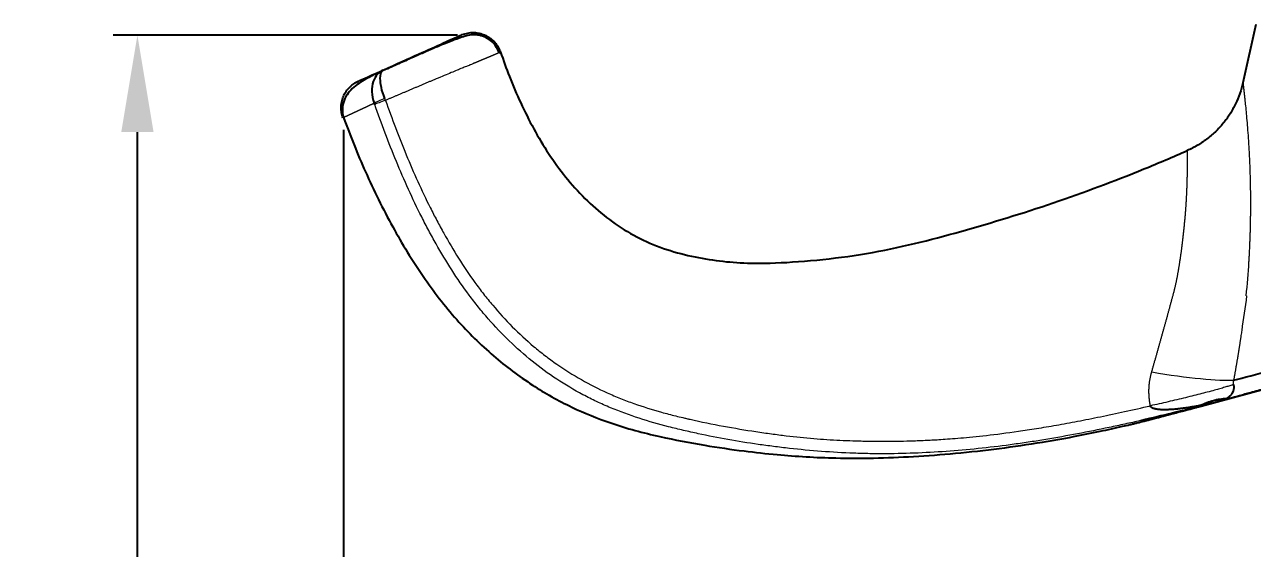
# Model space of a CAD drawing. Header units: millimetres. Extents: x 2151 to 2745, y 1423 to 1843.
# Drawn here: x 2356.3 to 2419.5, y 1584 to 1611 of the extents above; entities that cross this region are included whole.
import ezdxf

# ---------------------------------------------------------------- set-up
doc = ezdxf.new("R2010")
doc.units = ezdxf.units.MM
doc.styles.get("Standard").update_dxf_attribs({"font": 'arial.ttf'})
doc.dimstyles.new('ISO-25', dxfattribs={"dimtxt": 2.5, "dimasz": 2.5, "dimexe": 1.25, "dimexo": 0.625, "dimtad": 1, "dimtxsty": 'Standard', "dimcen": 2.5, "dimadec": 0, "dimazin": 0, "dimtfac": 1, "dimtmove": 0, "dimatfit": 3, "dimfxl": 1, "dimarcsym": 0})

# ---------------------------------------------------------------- blocks, each defined once
blk = doc.blocks.new('*D15')
at = {"color": 3, "lineweight": -2, "transparency": 16777216}
for p, q in [((2372.74, 1605.6), (2372.74, 1477.077)), ((2514.708, 1511.423), (2514.708, 1477.077)), ((2377.74, 1478.327), (2509.708, 1478.327))]:
    blk.add_line(p, q, dxfattribs=at)
at = {"color": 3, "transparency": 16777216}
for points in [[(2377.74, 1479.16), (2377.74, 1477.493), (2372.74, 1478.327)], [(2509.708, 1479.16), (2509.708, 1477.493), (2514.708, 1478.327)]]:
    blk.add_solid(points, dxfattribs=at)
at = {"layer": 'Defpoints', "color": 0, "transparency": 16777216}
for p in [(2372.74, 1606.225), (2514.708, 1512.048), (2514.708, 1478.327)]:
    blk.add_point(p, dxfattribs=at)
at = {"color": 3, "transparency": 16777216, "insert": (2433.581, 1484.058), "char_height": 5, "attachment_point": 1}
blk.add_mtext('141.97', dxfattribs=at)
blk = doc.blocks.new('*D16')
at = {"color": 3, "lineweight": -2, "transparency": 16777216}
for p, q in [((2378.608, 1610.479), (2360.886, 1610.479)), ((2362.136, 1516.748), (2362.136, 1605.479)), ((2456.383, 1511.748), (2360.886, 1511.748))]:
    blk.add_line(p, q, dxfattribs=at)
at = {"color": 3, "transparency": 16777216}
for points in [[(2361.303, 1605.479), (2362.969, 1605.479), (2362.136, 1610.479)], [(2361.303, 1516.748), (2362.969, 1516.748), (2362.136, 1511.748)]]:
    blk.add_solid(points, dxfattribs=at)
at = {"layer": 'Defpoints', "color": 0, "transparency": 16777216}
for p in [(2362.136, 1610.479), (2379.233, 1610.479), (2457.008, 1511.748)]:
    blk.add_point(p, dxfattribs=at)
at = {"color": 3, "transparency": 16777216, "insert": (2356.402, 1552.677), "char_height": 5, "attachment_point": 1, "rotation": 90}
blk.add_mtext('98.73', dxfattribs=at)

msp = doc.modelspace()

# ---------------------------------------------------------------- linework, layer by layer
at = {"linetype": 'Continuous', "lineweight": 25}
for p, q in [((2419.703, 1611.025), (2419.038, 1608.026)), ((2416.88, 1591.364), (2445.062, 1598.913)), ((2416.88, 1591.364), (2415.678, 1591.042))]:
    msp.add_line(p, q, dxfattribs=at)
at = {"linetype": 'Continuous', "lineweight": 18}
for centre, major_axis, ratio, start_param, end_param in [((2374.85, 1607.148), (0.56, 0.216), 0.088542, 1.498999, 2.738784), ((2414.063, 1593.695), (-4.924, 0.866), 0.103511, 1.645488, 2.738778)]:
    msp.add_ellipse(centre, major_axis=major_axis, ratio=ratio, start_param=start_param, end_param=end_param, dxfattribs=at)
at = {"linetype": 'Continuous', "lineweight": 25}
for points, knots in [([(2380.757, 1609.568), (2380.702, 1609.718), (2380.564, 1609.978), (2380.242, 1610.277), (2379.893, 1610.444), (2379.527, 1610.512), (2379.196, 1610.484), (2378.924, 1610.401), (2378.499, 1610.257), (2377.899, 1610.018), (2377.166, 1609.706), (2376.423, 1609.381), (2375.758, 1609.086), (2375.175, 1608.827), (2374.816, 1608.666), (2374.722, 1608.624)], [0, 0, 0, 0, 0.046558, 0.091901, 0.136352, 0.181909, 0.24914, 0.327972, 0.413696, 0.553757, 0.708085, 0.790722, 0.87786, 0.968362, 1, 1, 1, 1]), ([(2374.782, 1608.678), (2376.175, 1609.304), (2377.212, 1609.77), (2378.501, 1610.348), (2378.793, 1610.479), (2378.793, 1610.48)], [0, 0, 0, 0, 0.5, 0.5, 1, 1, 1, 1]), ([(2378.793, 1610.48), (2378.878, 1610.517), (2378.969, 1610.549), (2379.163, 1610.594), (2379.265, 1610.608), (2379.423, 1610.612), (2379.476, 1610.611), (2379.583, 1610.602), (2379.637, 1610.595), (2379.744, 1610.574), (2379.797, 1610.561), (2379.902, 1610.528), (2379.954, 1610.509), (2380.055, 1610.465), (2380.105, 1610.441), (2380.2, 1610.386), (2380.246, 1610.356), (2380.334, 1610.292), (2380.376, 1610.258), (2380.456, 1610.186), (2380.493, 1610.148), (2380.598, 1610.03), (2380.658, 1609.946), (2380.757, 1609.773), (2380.797, 1609.685), (2380.827, 1609.598)], [0, 0, 0, 0, 0.125, 0.125, 0.25, 0.25, 0.3125, 0.3125, 0.375, 0.375, 0.4375, 0.4375, 0.5, 0.5, 0.5625, 0.5625, 0.625, 0.625, 0.6875, 0.6875, 0.75, 0.75, 0.875, 0.875, 1, 1, 1, 1]), ([(2380.757, 1609.568), (2380.747, 1609.596), (2380.726, 1609.651), (2380.674, 1609.757), (2380.63, 1609.822), (2380.6, 1609.861)], [0, 0, 0, 0, 0.237364, 0.487367, 1, 1, 1, 1]), ([(2380.827, 1609.598), (2380.827, 1609.598), (2380.827, 1609.598), (2380.826, 1609.598), (2380.826, 1609.598), (2380.825, 1609.597), (2380.824, 1609.597), (2380.823, 1609.596), (2380.821, 1609.596), (2380.82, 1609.595), (2380.818, 1609.594), (2380.816, 1609.594), (2380.814, 1609.593), (2380.811, 1609.592), (2380.809, 1609.591), (2380.806, 1609.59), (2380.803, 1609.588), (2380.8, 1609.587), (2380.796, 1609.586), (2380.792, 1609.584), (2380.789, 1609.583), (2380.784, 1609.581), (2380.78, 1609.579), (2380.776, 1609.577), (2380.771, 1609.575), (2380.766, 1609.573), (2380.761, 1609.571), (2380.757, 1609.57), (2380.754, 1609.569), (2380.753, 1609.568)], [0, 0, 0, 0, 0.038168, 0.076312, 0.114431, 0.152524, 0.190593, 0.228638, 0.266657, 0.304651, 0.34262, 0.380565, 0.418484, 0.456379, 0.494249, 0.532093, 0.569913, 0.607708, 0.645478, 0.683223, 0.720943, 0.758639, 0.796309, 0.833955, 0.871576, 0.909172, 0.946744, 0.984291, 1, 1, 1, 1]), ([(2380.827, 1609.598), (2380.97, 1609.179), (2381.462, 1607.831), (2382.469, 1605.618), (2384.097, 1603.116), (2386.201, 1600.976), (2388.796, 1599.486), (2391.782, 1598.8), (2394.798, 1598.645), (2399.779, 1599.111), (2404.5, 1600.32), (2409.295, 1601.79), (2413.162, 1603.241), (2415.436, 1604.207), (2416.175, 1604.534)], [0, 0, 0, 0, 0.036114, 0.117035, 0.197955, 0.278875, 0.359795, 0.440716, 0.521636, 0.628255, 0.734874, 0.841493, 0.948112, 1, 1, 1, 1]), ([(2374.614, 1608.571), (2374.395, 1608.483), (2373.938, 1608.252), (2373.387, 1607.93), (2372.979, 1607.509), (2372.762, 1607.133), (2372.657, 1606.691), (2372.699, 1606.382), (2372.74, 1606.225)], [0, 0, 0, 0, 0.251439, 0.53818, 0.66657, 0.786312, 0.897715, 1, 1, 1, 1]), ([(2374.782, 1608.678), (2374.564, 1608.581), (2374.375, 1608.382), (2374.176, 1607.782), (2374.174, 1607.375), (2374.327, 1606.969)], [0, 0, 0, 0, 0.5, 0.5, 1, 1, 1, 1]), ([(2374.871, 1607.213), (2374.706, 1607.614), (2374.638, 1607.99), (2374.638, 1608.433), (2374.671, 1608.56), (2374.722, 1608.628)], [0, 0, 0, 0, 0.575167, 0.575167, 1, 1, 1, 1]), ([(2372.715, 1606.213), (2372.685, 1606.294), (2372.661, 1606.379), (2372.629, 1606.558), (2372.62, 1606.651), (2372.621, 1606.841), (2372.631, 1606.938), (2372.67, 1607.13), (2372.699, 1607.225), (2372.775, 1607.407), (2372.822, 1607.494), (2372.932, 1607.657), (2372.994, 1607.732), (2373.128, 1607.866), (2373.201, 1607.925), (2373.351, 1608.028), (2373.428, 1608.071), (2373.506, 1608.106)], [0, 0, 0, 0, 0.125, 0.125, 0.25, 0.25, 0.375, 0.375, 0.5, 0.5, 0.625, 0.625, 0.75, 0.75, 0.875, 0.875, 1, 1, 1, 1]), ([(2419.038, 1608.026), (2418.997, 1607.842), (2418.945, 1607.658), (2418.82, 1607.294), (2418.745, 1607.114), (2418.575, 1606.76), (2418.479, 1606.587), (2418.266, 1606.253), (2418.149, 1606.092), (2417.897, 1605.784), (2417.762, 1605.638), (2417.476, 1605.364), (2417.325, 1605.236), (2417.012, 1604.999), (2416.85, 1604.891), (2416.518, 1604.696), (2416.347, 1604.61), (2416.175, 1604.534)], [0, 0, 0, 0, 0.125, 0.125, 0.25, 0.25, 0.375, 0.375, 0.5, 0.5, 0.625, 0.625, 0.75, 0.75, 0.875, 0.875, 1, 1, 1, 1]), ([(2372.748, 1606.23), (2373.09, 1605.283), (2373.86, 1603.376), (2375.207, 1600.627), (2376.765, 1598.066), (2378.494, 1595.82), (2380.389, 1593.94), (2382.39, 1592.433), (2384.427, 1591.292), (2386.628, 1590.396), (2388.932, 1589.783), (2391.234, 1589.348), (2393.251, 1589.051), (2394.991, 1588.861), (2396.565, 1588.741), (2398.219, 1588.673), (2400.063, 1588.673), (2402.117, 1588.758), (2404.277, 1588.923), (2406.489, 1589.167), (2408.515, 1589.463), (2410.245, 1589.77), (2411.624, 1590.047), (2412.581, 1590.259), (2413.163, 1590.396), (2413.416, 1590.456), (2413.687, 1590.522), (2414.015, 1590.604), (2414.401, 1590.703), (2414.838, 1590.817), (2415.348, 1590.953), (2415.717, 1591.052), (2415.946, 1591.113), (2415.96, 1591.117)], [0, 0, 0, 0, 0.054861, 0.112377, 0.166867, 0.218297, 0.266735, 0.312176, 0.354606, 0.393896, 0.441626, 0.484468, 0.521804, 0.552892, 0.580067, 0.607973, 0.643242, 0.680737, 0.720188, 0.761468, 0.802281, 0.831932, 0.857462, 0.87887, 0.885868, 0.889565, 0.893892, 0.905269, 0.921053, 0.941658, 0.967255, 0.997943, 1, 1, 1, 1]), ([(2418.558, 1592.698), (2419.106, 1592.841), (2419.732, 1593.005), (2420.792, 1593.282), (2421.538, 1593.478), (2422.779, 1593.801), (2424.141, 1594.156), (2425.625, 1594.541), (2426.694, 1594.819), (2427.525, 1595.035), (2427.949, 1595.145), (2428.455, 1595.277), (2428.712, 1595.344), (2428.841, 1595.378), (2428.906, 1595.395), (2428.938, 1595.403), (2428.954, 1595.407), (2428.962, 1595.409), (2428.966, 1595.41), (2428.968, 1595.411), (2428.969, 1595.411), (2428.97, 1595.411), (2428.97, 1595.411), (2428.97, 1595.411), (2429.452, 1595.537), (2429.953, 1595.668), (2430.998, 1595.942), (2431.542, 1596.084), (2432.672, 1596.38), (2433.259, 1596.534), (2434.476, 1596.852), (2435.106, 1597.016), (2436.411, 1597.356), (2437.085, 1597.532), (2438.477, 1597.894), (2439.195, 1598.08), (2440.675, 1598.464), (2441.436, 1598.661), (2443.001, 1599.068), (2443.804, 1599.276), (2444.628, 1599.491)], [0, 0, 0, 0, 0.125, 0.125, 0.1875, 0.25, 0.3125, 0.375, 0.4375, 0.4375, 0.46875, 0.484375, 0.492188, 0.496094, 0.498047, 0.499023, 0.499512, 0.499756, 0.499878, 0.499939, 0.499969, 0.499985, 0.499985, 0.5, 0.5, 0.5625, 0.5625, 0.625, 0.625, 0.6875, 0.6875, 0.75, 0.75, 0.8125, 0.8125, 0.875, 0.875, 0.9375, 0.9375, 1, 1, 1, 1]), ([(2418.544, 1592.471), (2418.545, 1592.469), (2418.546, 1592.466), (2418.547, 1592.461), (2418.549, 1592.456), (2418.55, 1592.451), (2418.551, 1592.446), (2418.552, 1592.441), (2418.554, 1592.436), (2418.555, 1592.431), (2418.556, 1592.426), (2418.557, 1592.421), (2418.557, 1592.416), (2418.558, 1592.411), (2418.559, 1592.406), (2418.56, 1592.401), (2418.561, 1592.395), (2418.561, 1592.39), (2418.562, 1592.385), (2418.562, 1592.38), (2418.563, 1592.374), (2418.563, 1592.369), (2418.564, 1592.364), (2418.564, 1592.358), (2418.564, 1592.353), (2418.564, 1592.348), (2418.564, 1592.342), (2418.565, 1592.337), (2418.565, 1592.331), (2418.565, 1592.326), (2418.564, 1592.32), (2418.564, 1592.315), (2418.564, 1592.309), (2418.564, 1592.304), (2418.564, 1592.298), (2418.563, 1592.293), (2418.563, 1592.287), (2418.562, 1592.282), (2418.562, 1592.276), (2418.561, 1592.271), (2418.561, 1592.265), (2418.56, 1592.259), (2418.559, 1592.254), (2418.558, 1592.248), (2418.558, 1592.243), (2418.557, 1592.237), (2418.556, 1592.232), (2418.555, 1592.226), (2418.554, 1592.22), (2418.553, 1592.215), (2418.552, 1592.209), (2418.55, 1592.204), (2418.549, 1592.198), (2418.548, 1592.192), (2418.546, 1592.187), (2418.545, 1592.181), (2418.543, 1592.176), (2418.542, 1592.17), (2418.54, 1592.164), (2418.539, 1592.159), (2418.537, 1592.153), (2418.535, 1592.148), (2418.533, 1592.142), (2418.531, 1592.137), (2418.53, 1592.131), (2418.528, 1592.125), (2418.526, 1592.12), (2418.523, 1592.114), (2418.521, 1592.109), (2418.519, 1592.103), (2418.517, 1592.098), (2418.515, 1592.092), (2418.512, 1592.087), (2418.51, 1592.082), (2418.507, 1592.076), (2418.505, 1592.071), (2418.502, 1592.065), (2418.499, 1592.06), (2418.497, 1592.055), (2418.494, 1592.049), (2418.491, 1592.044), (2418.488, 1592.039), (2418.485, 1592.033), (2418.482, 1592.028), (2418.479, 1592.023), (2418.476, 1592.018), (2418.467, 1592.002), (2418.45, 1591.978), (2418.426, 1591.945), (2418.399, 1591.912), (2418.369, 1591.88), (2418.343, 1591.855), (2418.321, 1591.836), (2418.305, 1591.822), (2418.287, 1591.808), (2418.268, 1591.794), (2418.248, 1591.78), (2418.227, 1591.766), (2418.213, 1591.757), (2418.206, 1591.753)], [0, 0, 0, 0, 0.002136, 0.004259, 0.006372, 0.008482, 0.010591, 0.012705, 0.014828, 0.016964, 0.019117, 0.021292, 0.023493, 0.025723, 0.027986, 0.030286, 0.032627, 0.035011, 0.037442, 0.039922, 0.042455, 0.045042, 0.047686, 0.05039, 0.053155, 0.055983, 0.058877, 0.061838, 0.064867, 0.067966, 0.071137, 0.07438, 0.077697, 0.081089, 0.084558, 0.088103, 0.091726, 0.095428, 0.099209, 0.103071, 0.107013, 0.111038, 0.115144, 0.119334, 0.123607, 0.127963, 0.132404, 0.13693, 0.141541, 0.146238, 0.15102, 0.155889, 0.160844, 0.165887, 0.171016, 0.176234, 0.181539, 0.186931, 0.192413, 0.197982, 0.20364, 0.209387, 0.215223, 0.221149, 0.227163, 0.233267, 0.239461, 0.245745, 0.252118, 0.258581, 0.265135, 0.271779, 0.278513, 0.285337, 0.292252, 0.299258, 0.306354, 0.313541, 0.320819, 0.328187, 0.335647, 0.343197, 0.350839, 0.358571, 0.366395, 0.37431, 0.382316, 0.435997, 0.494883, 0.558963, 0.62822, 0.702634, 0.737769, 0.775365, 0.815414, 0.857911, 0.902846, 0.950212, 1, 1, 1, 1]), ([(2416.813, 1591.385), (2416.791, 1591.38), (2416.747, 1591.372), (2416.682, 1591.36), (2416.618, 1591.348), (2416.554, 1591.337), (2416.491, 1591.326), (2416.429, 1591.316), (2416.368, 1591.305), (2416.307, 1591.296), (2416.207, 1591.28), (2416.066, 1591.259), (2415.885, 1591.236), (2415.706, 1591.215), (2415.547, 1591.2), (2415.409, 1591.189), (2415.295, 1591.181), (2415.186, 1591.176), (2415.084, 1591.173), (2414.989, 1591.172), (2414.9, 1591.174), (2414.805, 1591.177), (2414.707, 1591.185), (2414.608, 1591.197), (2414.521, 1591.213), (2414.46, 1591.23), (2414.42, 1591.244), (2414.397, 1591.253), (2414.376, 1591.263), (2414.357, 1591.273), (2414.34, 1591.284), (2414.327, 1591.294), (2414.317, 1591.302), (2414.309, 1591.309), (2414.301, 1591.316), (2414.295, 1591.322), (2414.289, 1591.328), (2414.284, 1591.333), (2414.279, 1591.338), (2414.275, 1591.343), (2414.272, 1591.348), (2414.269, 1591.352), (2414.267, 1591.356), (2414.266, 1591.359), (2414.265, 1591.362), (2414.265, 1591.365), (2414.266, 1591.368), (2414.268, 1591.37), (2414.27, 1591.372), (2414.273, 1591.373), (2414.275, 1591.374), (2414.276, 1591.374)], [0, 0, 0, 0, 0.025576, 0.050824, 0.075745, 0.100338, 0.124603, 0.148539, 0.172148, 0.195428, 0.21838, 0.288413, 0.357693, 0.426223, 0.494006, 0.540153, 0.583833, 0.62505, 0.663809, 0.700118, 0.733985, 0.765422, 0.808217, 0.84626, 0.879641, 0.908495, 0.918419, 0.92773, 0.936449, 0.944601, 0.952219, 0.959343, 0.963544, 0.967474, 0.971134, 0.974526, 0.97765, 0.980509, 0.983105, 0.985444, 0.987529, 0.989368, 0.990973, 0.99236, 0.993555, 0.9946, 0.995555, 0.9965, 0.997514, 0.998666, 1, 1, 1, 1]), ([(2415.954, 1591.115), (2415.956, 1591.116), (2415.966, 1591.118), (2415.983, 1591.123), (2416.004, 1591.129), (2416.026, 1591.134), (2416.048, 1591.14), (2416.071, 1591.146), (2416.09, 1591.151), (2416.112, 1591.157), (2416.143, 1591.166), (2416.196, 1591.18), (2416.271, 1591.2), (2416.371, 1591.226), (2416.463, 1591.251), (2416.538, 1591.271), (2416.585, 1591.283), (2416.632, 1591.296), (2416.681, 1591.309), (2416.73, 1591.322), (2416.78, 1591.336), (2416.831, 1591.349), (2416.882, 1591.363), (2416.935, 1591.377), (2416.971, 1591.387), (2416.989, 1591.392)], [0, 0, 0, 0, 0.009293, 0.034873, 0.060455, 0.08604, 0.111627, 0.137217, 0.16281, 0.175822, 0.210883, 0.267996, 0.347162, 0.448385, 0.571669, 0.614482, 0.657299, 0.700122, 0.742948, 0.78578, 0.828615, 0.871455, 0.914299, 0.957147, 1, 1, 1, 1]), ([(2418.195, 1591.746), (2418.081, 1591.74), (2417.967, 1591.727), (2417.74, 1591.69), (2417.627, 1591.666), (2417.403, 1591.606), (2417.292, 1591.57), (2417.073, 1591.488), (2416.966, 1591.441), (2416.86, 1591.389)], [0, 0, 0, 0, 0.25, 0.25, 0.5, 0.5, 0.75, 0.75, 1, 1, 1, 1]), ([(2416.982, 1591.414), (2416.984, 1591.406), (2416.986, 1591.401), (2416.988, 1591.394), (2416.989, 1591.393), (2416.989, 1591.393)], [0, 0, 0, 0, 0.5, 0.5, 1, 1, 1, 1])]:
    msp.add_open_spline(points, degree=3, knots=knots, dxfattribs=at)
at = {"linetype": 'Continuous', "lineweight": 18}
for points, knots in [([(2380.753, 1609.568), (2380.752, 1609.568), (2380.749, 1609.567), (2380.744, 1609.565), (2380.738, 1609.562), (2380.732, 1609.56), (2380.726, 1609.557), (2380.719, 1609.554), (2380.713, 1609.551), (2380.706, 1609.549), (2380.698, 1609.546), (2380.691, 1609.542), (2380.683, 1609.539), (2380.676, 1609.536), (2380.668, 1609.533), (2380.66, 1609.529), (2380.651, 1609.526), (2380.643, 1609.522), (2380.634, 1609.519), (2380.625, 1609.515), (2380.616, 1609.511), (2380.606, 1609.507), (2380.597, 1609.503), (2380.587, 1609.499), (2380.577, 1609.495), (2380.567, 1609.49), (2380.557, 1609.486), (2380.546, 1609.481), (2380.535, 1609.477), (2380.524, 1609.472), (2380.513, 1609.468), (2380.502, 1609.463), (2380.49, 1609.458), (2380.479, 1609.453), (2380.467, 1609.448), (2380.454, 1609.443), (2380.442, 1609.438), (2380.43, 1609.432), (2380.417, 1609.427), (2380.404, 1609.421), (2380.391, 1609.416), (2380.378, 1609.41), (2380.364, 1609.405), (2380.35, 1609.399), (2380.337, 1609.393), (2380.322, 1609.387), (2380.308, 1609.381), (2380.294, 1609.375), (2380.279, 1609.369), (2380.264, 1609.363), (2380.249, 1609.356), (2380.234, 1609.35), (2380.218, 1609.343), (2380.203, 1609.337), (2380.187, 1609.33), (2380.171, 1609.324), (2380.155, 1609.317), (2380.138, 1609.31), (2380.122, 1609.303), (2380.105, 1609.296), (2380.088, 1609.289), (2380.071, 1609.282), (2380.054, 1609.275), (2380.036, 1609.267), (2380.018, 1609.26), (2380, 1609.252), (2379.982, 1609.245), (2379.964, 1609.237), (2379.946, 1609.229), (2379.927, 1609.222), (2379.908, 1609.214), (2379.889, 1609.206), (2379.87, 1609.198), (2379.85, 1609.19), (2379.831, 1609.181), (2379.811, 1609.173), (2379.791, 1609.165), (2379.771, 1609.157), (2379.75, 1609.148), (2379.73, 1609.139), (2379.709, 1609.131), (2379.688, 1609.122), (2379.667, 1609.113), (2379.645, 1609.105), (2379.624, 1609.096), (2379.602, 1609.087), (2379.58, 1609.077), (2379.558, 1609.068), (2379.536, 1609.059), (2379.513, 1609.05), (2379.491, 1609.04), (2379.468, 1609.031), (2379.445, 1609.021), (2379.422, 1609.012), (2379.358, 1608.985), (2379.242, 1608.938), (2379.061, 1608.864), (2378.843, 1608.775), (2378.584, 1608.668), (2378.28, 1608.543), (2377.924, 1608.395), (2377.636, 1608.274), (2377.442, 1608.193), (2377.366, 1608.161), (2377.29, 1608.129), (2377.214, 1608.097), (2377.138, 1608.065), (2377.061, 1608.032), (2376.984, 1608), (2376.908, 1607.967), (2376.831, 1607.935), (2376.754, 1607.902), (2376.677, 1607.87), (2376.601, 1607.837), (2376.524, 1607.805), (2376.448, 1607.772), (2376.371, 1607.74), (2376.295, 1607.707), (2376.219, 1607.675), (2376.143, 1607.643), (2376.067, 1607.611), (2375.992, 1607.579), (2375.917, 1607.547), (2375.842, 1607.515), (2375.767, 1607.483), (2375.693, 1607.452), (2375.619, 1607.42), (2375.546, 1607.389), (2375.473, 1607.358), (2375.4, 1607.328), (2375.329, 1607.297), (2375.257, 1607.267), (2375.186, 1607.236), (2375.116, 1607.206), (2375.046, 1607.177), (2374.977, 1607.147), (2374.931, 1607.127), (2374.908, 1607.118)], [0, 0, 0, 0, 0.002813, 0.00765, 0.012483, 0.017314, 0.022141, 0.026965, 0.031786, 0.036604, 0.041419, 0.04623, 0.051039, 0.055844, 0.060646, 0.065445, 0.070241, 0.075034, 0.079823, 0.08461, 0.089393, 0.094173, 0.09895, 0.103723, 0.108493, 0.113261, 0.118024, 0.122785, 0.127543, 0.132297, 0.137048, 0.141796, 0.14654, 0.151282, 0.15602, 0.160754, 0.165486, 0.170214, 0.17494, 0.179662, 0.18438, 0.189096, 0.193808, 0.198517, 0.203223, 0.207925, 0.212625, 0.217321, 0.222014, 0.226703, 0.23139, 0.236073, 0.240752, 0.245428, 0.250101, 0.25477, 0.259435, 0.264098, 0.268756, 0.273411, 0.278063, 0.28271, 0.287355, 0.291995, 0.296632, 0.301266, 0.305895, 0.310521, 0.315144, 0.319762, 0.324377, 0.328988, 0.333596, 0.3382, 0.3428, 0.347396, 0.351989, 0.356578, 0.361164, 0.365745, 0.370324, 0.374898, 0.379469, 0.384036, 0.388599, 0.393159, 0.397715, 0.402267, 0.406815, 0.411359, 0.415899, 0.420436, 0.424968, 0.429496, 0.434021, 0.462053, 0.494228, 0.530533, 0.57096, 0.615467, 0.663992, 0.716512, 0.725798, 0.735012, 0.744154, 0.753223, 0.762221, 0.771147, 0.780001, 0.788783, 0.797495, 0.806135, 0.814705, 0.823204, 0.831634, 0.839995, 0.848287, 0.85651, 0.864666, 0.872755, 0.880778, 0.888734, 0.896623, 0.904447, 0.912204, 0.919894, 0.927517, 0.935072, 0.942561, 0.949981, 0.957334, 0.964618, 0.971833, 0.978979, 0.986056, 0.993063, 1, 1, 1, 1]), ([(2419.038, 1608.026), (2419.038, 1608.026), (2419.038, 1608.026), (2419.038, 1608.025), (2419.038, 1608.025), (2419.038, 1608.024), (2419.038, 1608.023), (2419.038, 1608.021), (2419.038, 1608.02), (2419.039, 1608.018), (2419.039, 1608.016), (2419.039, 1608.014), (2419.039, 1608.011), (2419.04, 1608.009), (2419.04, 1608.006), (2419.04, 1608.003), (2419.041, 1607.999), (2419.041, 1607.996), (2419.042, 1607.992), (2419.042, 1607.988), (2419.043, 1607.983), (2419.043, 1607.979), (2419.044, 1607.974), (2419.044, 1607.969), (2419.045, 1607.964), (2419.046, 1607.958), (2419.046, 1607.953), (2419.047, 1607.947), (2419.048, 1607.94), (2419.048, 1607.934), (2419.049, 1607.927), (2419.05, 1607.921), (2419.051, 1607.913), (2419.052, 1607.906), (2419.052, 1607.899), (2419.053, 1607.891), (2419.054, 1607.883), (2419.055, 1607.874), (2419.056, 1607.866), (2419.057, 1607.857), (2419.058, 1607.848), (2419.059, 1607.839), (2419.06, 1607.83), (2419.061, 1607.82), (2419.063, 1607.81), (2419.064, 1607.8), (2419.065, 1607.789), (2419.066, 1607.779), (2419.067, 1607.768), (2419.069, 1607.757), (2419.07, 1607.746), (2419.071, 1607.734), (2419.072, 1607.722), (2419.074, 1607.71), (2419.075, 1607.698), (2419.077, 1607.686), (2419.078, 1607.673), (2419.079, 1607.66), (2419.081, 1607.647), (2419.082, 1607.634), (2419.084, 1607.62), (2419.085, 1607.606), (2419.087, 1607.592), (2419.089, 1607.578), (2419.09, 1607.563), (2419.092, 1607.548), (2419.093, 1607.533), (2419.095, 1607.518), (2419.097, 1607.503), (2419.099, 1607.487), (2419.1, 1607.471), (2419.102, 1607.455), (2419.104, 1607.439), (2419.106, 1607.422), (2419.108, 1607.405), (2419.109, 1607.388), (2419.111, 1607.371), (2419.113, 1607.353), (2419.115, 1607.335), (2419.117, 1607.317), (2419.119, 1607.299), (2419.121, 1607.281), (2419.123, 1607.262), (2419.125, 1607.243), (2419.127, 1607.224), (2419.129, 1607.204), (2419.142, 1607.083), (2419.168, 1606.841), (2419.208, 1606.433), (2419.25, 1605.971), (2419.291, 1605.457), (2419.322, 1604.997), (2419.344, 1604.62), (2419.359, 1604.346), (2419.373, 1604.063), (2419.385, 1603.771), (2419.396, 1603.471), (2419.405, 1603.162), (2419.413, 1602.845), (2419.418, 1602.52), (2419.422, 1602.186), (2419.423, 1601.844), (2419.422, 1601.575), (2419.421, 1601.385), (2419.42, 1601.275), (2419.419, 1601.164), (2419.417, 1601.054), (2419.416, 1600.943), (2419.414, 1600.831), (2419.411, 1600.719), (2419.409, 1600.607), (2419.406, 1600.494), (2419.403, 1600.381), (2419.4, 1600.267), (2419.396, 1600.153), (2419.392, 1600.039), (2419.388, 1599.924), (2419.383, 1599.809), (2419.378, 1599.693), (2419.373, 1599.577), (2419.368, 1599.46), (2419.362, 1599.344), (2419.356, 1599.226), (2419.35, 1599.109), (2419.343, 1598.99), (2419.337, 1598.881), (2419.332, 1598.811), (2419.33, 1598.78), (2419.295, 1598.214), (2419.248, 1597.635), (2419.191, 1597.045)], [0, 0, 0, 0, 0.003186, 0.006371, 0.009555, 0.012738, 0.015921, 0.019102, 0.022283, 0.025464, 0.028644, 0.031823, 0.035003, 0.038181, 0.04136, 0.044538, 0.047716, 0.050894, 0.054071, 0.057249, 0.060427, 0.063605, 0.066783, 0.069961, 0.073139, 0.076318, 0.079497, 0.082676, 0.085856, 0.089037, 0.092218, 0.0954, 0.098582, 0.101765, 0.104949, 0.108134, 0.11132, 0.114507, 0.117694, 0.120883, 0.124073, 0.127265, 0.130457, 0.133651, 0.136846, 0.140043, 0.143241, 0.14644, 0.149642, 0.152844, 0.156049, 0.159255, 0.162463, 0.165673, 0.168885, 0.172099, 0.175315, 0.178533, 0.181753, 0.184975, 0.1882, 0.191426, 0.194655, 0.197887, 0.201121, 0.204358, 0.207597, 0.210838, 0.214083, 0.21733, 0.22058, 0.223832, 0.227088, 0.230346, 0.233608, 0.236872, 0.24014, 0.243411, 0.246685, 0.249962, 0.253242, 0.256526, 0.259813, 0.263104, 0.266398, 0.269696, 0.272997, 0.327407, 0.381512, 0.435543, 0.489732, 0.54431, 0.568572, 0.592855, 0.617178, 0.641558, 0.666013, 0.690561, 0.715218, 0.740003, 0.764931, 0.790019, 0.815284, 0.823095, 0.830899, 0.838697, 0.846489, 0.854275, 0.862057, 0.869833, 0.877606, 0.885375, 0.893141, 0.900905, 0.908666, 0.916425, 0.924183, 0.93194, 0.939697, 0.947455, 0.955212, 0.962971, 0.970732, 0.978494, 0.986259, 0.994027, 1, 1, 1, 1.111029, 1.111029, 1.111029, 1.111029]), ([(2374.327, 1606.969), (2374.319, 1606.965), (2374.302, 1606.957), (2374.276, 1606.945), (2374.251, 1606.933), (2374.227, 1606.921), (2374.202, 1606.91), (2374.177, 1606.898), (2374.153, 1606.887), (2374.129, 1606.875), (2374.105, 1606.864), (2374.081, 1606.853), (2374.058, 1606.842), (2374.034, 1606.831), (2374.011, 1606.82), (2373.988, 1606.809), (2373.965, 1606.798), (2373.942, 1606.788), (2373.92, 1606.777), (2373.897, 1606.766), (2373.875, 1606.756), (2373.853, 1606.746), (2373.832, 1606.736), (2373.81, 1606.725), (2373.789, 1606.715), (2373.767, 1606.705), (2373.746, 1606.695), (2373.725, 1606.686), (2373.705, 1606.676), (2373.684, 1606.666), (2373.664, 1606.657), (2373.644, 1606.647), (2373.624, 1606.638), (2373.604, 1606.629), (2373.585, 1606.62), (2373.566, 1606.611), (2373.546, 1606.602), (2373.528, 1606.593), (2373.509, 1606.584), (2373.49, 1606.575), (2373.472, 1606.567), (2373.454, 1606.558), (2373.436, 1606.55), (2373.418, 1606.542), (2373.401, 1606.533), (2373.383, 1606.525), (2373.366, 1606.517), (2373.349, 1606.509), (2373.333, 1606.502), (2373.316, 1606.494), (2373.3, 1606.486), (2373.284, 1606.479), (2373.268, 1606.471), (2373.252, 1606.464), (2373.237, 1606.457), (2373.222, 1606.45), (2373.207, 1606.443), (2373.192, 1606.436), (2373.177, 1606.429), (2373.163, 1606.422), (2373.149, 1606.416), (2373.135, 1606.409), (2373.121, 1606.403), (2373.107, 1606.396), (2373.094, 1606.39), (2373.081, 1606.384), (2373.068, 1606.378), (2373.055, 1606.372), (2373.043, 1606.366), (2373.031, 1606.361), (2373.019, 1606.355), (2373.007, 1606.35), (2372.996, 1606.344), (2372.984, 1606.339), (2372.973, 1606.334), (2372.962, 1606.329), (2372.952, 1606.324), (2372.941, 1606.319), (2372.931, 1606.314), (2372.921, 1606.309), (2372.911, 1606.305), (2372.902, 1606.3), (2372.893, 1606.296), (2372.884, 1606.292), (2372.875, 1606.288), (2372.866, 1606.284), (2372.858, 1606.28), (2372.85, 1606.276), (2372.842, 1606.272), (2372.834, 1606.269), (2372.827, 1606.265), (2372.82, 1606.262), (2372.813, 1606.259), (2372.806, 1606.256), (2372.8, 1606.253), (2372.793, 1606.25), (2372.787, 1606.247), (2372.782, 1606.244), (2372.776, 1606.242), (2372.771, 1606.239), (2372.766, 1606.237), (2372.761, 1606.234), (2372.756, 1606.232), (2372.752, 1606.23), (2372.748, 1606.228), (2372.744, 1606.227), (2372.74, 1606.225), (2372.737, 1606.223), (2372.734, 1606.222), (2372.731, 1606.221), (2372.728, 1606.219), (2372.726, 1606.218), (2372.723, 1606.217), (2372.721, 1606.216), (2372.72, 1606.216), (2372.718, 1606.215), (2372.717, 1606.214), (2372.716, 1606.214), (2372.716, 1606.214), (2372.715, 1606.213), (2372.715, 1606.213), (2372.715, 1606.213)], [0, 0, 0, 0, 0.008031, 0.016067, 0.02411, 0.03216, 0.040215, 0.048277, 0.056345, 0.06442, 0.0725, 0.080587, 0.088681, 0.09678, 0.104886, 0.112999, 0.121117, 0.129242, 0.137374, 0.145511, 0.153656, 0.161806, 0.169963, 0.178126, 0.186296, 0.194472, 0.202654, 0.210843, 0.219038, 0.227239, 0.235447, 0.243661, 0.251881, 0.260107, 0.26834, 0.276578, 0.284823, 0.293074, 0.301332, 0.309595, 0.317864, 0.32614, 0.334421, 0.342709, 0.351003, 0.359302, 0.367608, 0.37592, 0.384237, 0.392561, 0.40089, 0.409226, 0.417568, 0.425916, 0.43427, 0.44263, 0.450996, 0.459368, 0.467747, 0.476131, 0.484522, 0.492919, 0.501323, 0.509733, 0.518149, 0.526571, 0.535, 0.543435, 0.551876, 0.560324, 0.568779, 0.57724, 0.585707, 0.594181, 0.602661, 0.611148, 0.619642, 0.628142, 0.636649, 0.645162, 0.653682, 0.662209, 0.670742, 0.679282, 0.687828, 0.696382, 0.704942, 0.713509, 0.722082, 0.730662, 0.739249, 0.747843, 0.756443, 0.765051, 0.773665, 0.782286, 0.790913, 0.799548, 0.808189, 0.816837, 0.825492, 0.834153, 0.842822, 0.851497, 0.860179, 0.868867, 0.877563, 0.886265, 0.894973, 0.903689, 0.912411, 0.92114, 0.929875, 0.938618, 0.947367, 0.956122, 0.964884, 0.973653, 0.982429, 0.991211, 1, 1, 1, 1]), ([(2413.827, 1590.626), (2413.808, 1590.622), (2413.788, 1590.618), (2413.5, 1590.553), (2413.231, 1590.493), (2412.691, 1590.376), (2412.421, 1590.318), (2411.611, 1590.148), (2410.529, 1589.93), (2409.443, 1589.735), (2408.626, 1589.599), (2408.354, 1589.555), (2407.808, 1589.472), (2406.442, 1589.274), (2405.069, 1589.125), (2403.42, 1589), (2402.871, 1588.967), (2401.771, 1588.921), (2400.945, 1588.901), (2400.116, 1588.905), (2399.562, 1588.914), (2399.285, 1588.922), (2398.452, 1588.953), (2397.339, 1589.018), (2396.237, 1589.123), (2395.421, 1589.214), (2395.151, 1589.246), (2394.615, 1589.315), (2394.35, 1589.35), (2393.035, 1589.54), (2392.017, 1589.721), (2390.748, 1589.994), (2390.494, 1590.052), (2389.986, 1590.171), (2389.225, 1590.357), (2387.962, 1590.716), (2386.974, 1591.074), (2386.248, 1591.376), (2386.009, 1591.482), (2385.535, 1591.706), (2385.301, 1591.824), (2384.145, 1592.439), (2383.267, 1593.02), (2381.637, 1594.335), (2380.883, 1595.069), (2380.022, 1596.057), (2379.854, 1596.258), (2379.526, 1596.666), (2379.366, 1596.874), (2378.898, 1597.504), (2378.305, 1598.368), (2377.766, 1599.267), (2377.379, 1599.952), (2377.254, 1600.181), (2377.007, 1600.644), (2376.404, 1601.806), (2375.864, 1603.001), (2375.063, 1604.939), (2374.695, 1605.921), (2374.348, 1606.911)], [0, 0, 0, 0, 0.001182, 0.001182, 0.017829, 0.017829, 0.034476, 0.034476, 0.06777, 0.101064, 0.101064, 0.117711, 0.117711, 0.134358, 0.200946, 0.200946, 0.234239, 0.234239, 0.267533, 0.28418, 0.28418, 0.300827, 0.300827, 0.334121, 0.367415, 0.367415, 0.384062, 0.384062, 0.400709, 0.400709, 0.467297, 0.467297, 0.483944, 0.483944, 0.500591, 0.533885, 0.567179, 0.567179, 0.583826, 0.583826, 0.600473, 0.600473, 0.667061, 0.667061, 0.733649, 0.733649, 0.750295, 0.750295, 0.766942, 0.766942, 0.800236, 0.83353, 0.83353, 0.850177, 0.850177, 0.866824, 0.933412, 0.933412, 1, 1, 1, 1]), ([(2374.908, 1607.118), (2375.24, 1606.176), (2375.591, 1605.241), (2376.351, 1603.395), (2376.862, 1602.257), (2377.432, 1601.147), (2377.664, 1600.706), (2377.783, 1600.487), (2378.147, 1599.833), (2378.654, 1598.972), (2379.349, 1597.937), (2379.798, 1597.338), (2380.104, 1596.945), (2380.889, 1595.975), (2381.767, 1595.083), (2382.721, 1594.278), (2382.915, 1594.121), (2383.312, 1593.816), (2383.917, 1593.373), (2384.975, 1592.706), (2385.864, 1592.252), (2386.541, 1591.945), (2386.769, 1591.848), (2387.228, 1591.664), (2387.922, 1591.403), (2388.87, 1591.108), (2389.719, 1590.885), (2390.149, 1590.781), (2390.365, 1590.73), (2390.473, 1590.705), (2390.528, 1590.693), (2390.555, 1590.687), (2390.568, 1590.684), (2390.575, 1590.682), (2390.578, 1590.681), (2390.58, 1590.681), (2390.581, 1590.681), (2390.581, 1590.681), (2390.582, 1590.681), (2391.715, 1590.425), (2392.886, 1590.213), (2394.243, 1590.007), (2394.509, 1589.969), (2395.027, 1589.898), (2395.782, 1589.802), (2396.487, 1589.73), (2397.403, 1589.653), (2397.849, 1589.623), (2398.519, 1589.591), (2398.742, 1589.582), (2399.079, 1589.571), (2399.192, 1589.568), (2399.418, 1589.563), (2399.986, 1589.551), (2400.796, 1589.548), (2401.617, 1589.563), (2402.029, 1589.574), (2402.235, 1589.58), (2402.338, 1589.584), (2402.39, 1589.586), (2402.415, 1589.587), (2402.428, 1589.587), (2402.435, 1589.587), (2402.438, 1589.588), (2402.44, 1589.588), (2402.44, 1589.588), (2402.441, 1589.588), (2402.441, 1589.588), (2402.441, 1589.588), (2402.441, 1589.588), (2402.508, 1589.59), (2402.629, 1589.595), (2402.892, 1589.608), (2402.994, 1589.614), (2403.224, 1589.627), (2403.353, 1589.635), (2403.638, 1589.653), (2403.793, 1589.664), (2404.132, 1589.69), (2404.314, 1589.704), (2404.9, 1589.755), (2405.344, 1589.798), (2406.334, 1589.911), (2406.881, 1589.98), (2407.78, 1590.11), (2408.092, 1590.157), (2408.743, 1590.262), (2409.082, 1590.319), (2409.786, 1590.443), (2410.151, 1590.51), (2410.907, 1590.655), (2411.298, 1590.733), (2412.105, 1590.899), (2412.521, 1590.987), (2413.379, 1591.174), (2413.821, 1591.273), (2414.275, 1591.377)], [0, 0, 0, 0, 0.0625, 0.0625, 0.125, 0.140625, 0.140625, 0.15625, 0.15625, 0.1875, 0.21875, 0.234375, 0.234375, 0.25, 0.3125, 0.3125, 0.328125, 0.328125, 0.34375, 0.375, 0.40625, 0.40625, 0.421875, 0.421875, 0.4375, 0.46875, 0.484375, 0.492187, 0.496094, 0.498047, 0.499023, 0.499512, 0.499756, 0.499878, 0.499939, 0.499969, 0.499985, 0.499985, 0.5, 0.5, 0.5625, 0.5625, 0.578125, 0.578125, 0.59375, 0.625, 0.625, 0.65625, 0.65625, 0.671875, 0.671875, 0.679687, 0.679687, 0.6875, 0.71875, 0.734375, 0.742187, 0.746094, 0.748047, 0.749023, 0.749512, 0.749756, 0.749878, 0.749939, 0.749969, 0.749985, 0.749992, 0.749996, 0.749996, 0.75, 0.75, 0.78125, 0.78125, 0.796875, 0.796875, 0.8125, 0.8125, 0.828125, 0.828125, 0.84375, 0.84375, 0.875, 0.875, 0.90625, 0.90625, 0.921875, 0.921875, 0.9375, 0.9375, 0.953125, 0.953125, 0.96875, 0.96875, 0.984375, 0.984375, 1, 1, 1, 1]), ([(2414.341, 1593.122), (2414.349, 1593.15), (2414.365, 1593.204), (2414.388, 1593.287), (2414.411, 1593.369), (2414.435, 1593.452), (2414.458, 1593.534), (2414.482, 1593.616), (2414.505, 1593.699), (2414.529, 1593.781), (2414.552, 1593.864), (2414.575, 1593.946), (2414.599, 1594.028), (2414.622, 1594.111), (2414.645, 1594.193), (2414.669, 1594.275), (2414.692, 1594.358), (2414.715, 1594.44), (2414.738, 1594.522), (2414.761, 1594.604), (2414.785, 1594.686), (2414.808, 1594.768), (2414.831, 1594.85), (2414.854, 1594.932), (2414.876, 1595.014), (2414.899, 1595.096), (2414.922, 1595.178), (2414.945, 1595.259), (2414.968, 1595.341), (2414.99, 1595.422), (2415.013, 1595.504), (2415.035, 1595.585), (2415.058, 1595.666), (2415.08, 1595.747), (2415.103, 1595.828), (2415.125, 1595.909), (2415.147, 1595.99), (2415.169, 1596.07), (2415.191, 1596.151), (2415.213, 1596.231), (2415.235, 1596.312), (2415.257, 1596.392), (2415.278, 1596.472), (2415.3, 1596.552), (2415.322, 1596.631), (2415.343, 1596.711), (2415.364, 1596.79), (2415.386, 1596.87), (2415.407, 1596.949), (2415.428, 1597.028), (2415.449, 1597.106), (2415.47, 1597.185), (2415.488, 1597.253), (2415.503, 1597.31), (2415.515, 1597.358), (2415.528, 1597.407), (2415.54, 1597.458), (2415.553, 1597.511), (2415.565, 1597.566), (2415.578, 1597.622), (2415.59, 1597.681), (2415.603, 1597.74), (2415.616, 1597.802), (2415.629, 1597.865), (2415.642, 1597.93), (2415.655, 1597.997), (2415.668, 1598.065), (2415.681, 1598.135), (2415.694, 1598.207), (2415.707, 1598.28), (2415.72, 1598.354), (2415.733, 1598.43), (2415.746, 1598.508), (2415.759, 1598.587), (2415.772, 1598.668), (2415.785, 1598.75), (2415.798, 1598.833), (2415.811, 1598.918), (2415.824, 1599.005), (2415.837, 1599.092), (2415.849, 1599.181), (2415.862, 1599.271), (2415.874, 1599.363), (2415.887, 1599.455), (2415.899, 1599.549), (2415.911, 1599.644), (2415.923, 1599.74), (2415.935, 1599.837), (2415.946, 1599.935), (2415.958, 1600.034), (2415.969, 1600.134), (2415.98, 1600.234), (2415.991, 1600.336), (2416.002, 1600.438), (2416.013, 1600.541), (2416.023, 1600.644), (2416.033, 1600.749), (2416.043, 1600.853), (2416.051, 1600.937), (2416.057, 1601), (2416.06, 1601.043), (2416.064, 1601.086), (2416.068, 1601.128), (2416.071, 1601.171), (2416.075, 1601.214), (2416.078, 1601.256), (2416.082, 1601.299), (2416.085, 1601.342), (2416.089, 1601.384), (2416.092, 1601.427), (2416.095, 1601.47), (2416.098, 1601.512), (2416.101, 1601.555), (2416.104, 1601.597), (2416.107, 1601.64), (2416.11, 1601.682), (2416.113, 1601.724), (2416.116, 1601.767), (2416.118, 1601.809), (2416.121, 1601.851), (2416.124, 1601.893), (2416.126, 1601.935), (2416.129, 1601.977), (2416.131, 1602.019), (2416.133, 1602.06), (2416.136, 1602.102), (2416.138, 1602.143), (2416.14, 1602.185), (2416.142, 1602.226), (2416.144, 1602.267), (2416.146, 1602.308), (2416.148, 1602.349), (2416.15, 1602.39), (2416.152, 1602.43), (2416.153, 1602.47), (2416.155, 1602.511), (2416.157, 1602.551), (2416.158, 1602.59), (2416.16, 1602.63), (2416.161, 1602.669), (2416.163, 1602.709), (2416.164, 1602.748), (2416.165, 1602.786), (2416.167, 1602.825), (2416.168, 1602.863), (2416.169, 1602.901), (2416.17, 1602.939), (2416.171, 1602.977), (2416.172, 1603.014), (2416.173, 1603.051), (2416.174, 1603.088), (2416.175, 1603.125), (2416.175, 1603.161), (2416.176, 1603.197), (2416.177, 1603.232), (2416.177, 1603.268), (2416.178, 1603.303), (2416.179, 1603.337), (2416.179, 1603.372), (2416.179, 1603.406), (2416.18, 1603.439), (2416.18, 1603.473), (2416.181, 1603.506), (2416.181, 1603.538), (2416.181, 1603.57), (2416.181, 1603.602), (2416.182, 1603.634), (2416.182, 1603.665), (2416.182, 1603.696), (2416.182, 1603.726), (2416.182, 1603.756), (2416.182, 1603.785), (2416.182, 1603.814), (2416.182, 1603.843), (2416.182, 1603.871), (2416.182, 1603.898), (2416.182, 1603.926), (2416.182, 1603.952), (2416.182, 1603.978), (2416.182, 1604.004), (2416.181, 1604.029), (2416.181, 1604.054), (2416.181, 1604.078), (2416.181, 1604.102), (2416.181, 1604.125), (2416.181, 1604.148), (2416.18, 1604.17), (2416.18, 1604.192), (2416.18, 1604.213), (2416.18, 1604.233), (2416.18, 1604.253), (2416.179, 1604.272), (2416.179, 1604.291), (2416.179, 1604.309), (2416.179, 1604.326), (2416.179, 1604.343), (2416.178, 1604.359), (2416.178, 1604.375), (2416.178, 1604.39), (2416.178, 1604.404), (2416.178, 1604.417), (2416.177, 1604.43), (2416.177, 1604.442), (2416.177, 1604.454), (2416.177, 1604.465), (2416.177, 1604.474), (2416.176, 1604.484), (2416.176, 1604.492), (2416.176, 1604.5), (2416.176, 1604.507), (2416.176, 1604.513), (2416.176, 1604.519), (2416.176, 1604.523), (2416.176, 1604.527), (2416.176, 1604.53), (2416.175, 1604.532), (2416.175, 1604.533), (2416.175, 1604.534), (2416.175, 1604.534)], [0, 0, 0, 0, 0.004869, 0.009741, 0.014615, 0.019491, 0.02437, 0.029251, 0.034133, 0.039018, 0.043904, 0.048792, 0.053681, 0.058571, 0.063462, 0.068355, 0.073248, 0.078143, 0.083038, 0.087933, 0.092829, 0.097726, 0.102623, 0.107521, 0.112418, 0.117316, 0.122214, 0.127113, 0.132011, 0.13691, 0.141809, 0.146708, 0.151607, 0.156507, 0.161407, 0.166307, 0.171207, 0.176108, 0.181009, 0.185911, 0.190814, 0.195717, 0.200621, 0.205526, 0.210432, 0.215338, 0.220246, 0.225154, 0.230063, 0.234974, 0.239885, 0.244797, 0.24971, 0.252583, 0.255568, 0.258667, 0.26188, 0.265206, 0.268646, 0.272199, 0.275867, 0.279648, 0.283543, 0.287551, 0.291674, 0.295911, 0.300261, 0.304726, 0.309304, 0.313997, 0.318803, 0.323723, 0.328757, 0.333905, 0.339167, 0.344542, 0.350031, 0.355634, 0.361349, 0.367179, 0.373121, 0.379177, 0.385346, 0.391628, 0.398023, 0.404532, 0.411153, 0.417888, 0.424735, 0.431696, 0.43877, 0.445956, 0.453256, 0.460669, 0.468195, 0.475834, 0.483587, 0.491453, 0.499432, 0.502695, 0.505973, 0.509266, 0.512576, 0.515902, 0.519243, 0.5226, 0.525973, 0.529362, 0.532767, 0.536188, 0.539625, 0.543077, 0.546546, 0.55003, 0.55353, 0.557046, 0.560578, 0.564126, 0.567689, 0.571269, 0.574864, 0.578475, 0.582102, 0.585745, 0.589403, 0.593078, 0.596768, 0.600474, 0.604196, 0.607934, 0.611687, 0.615457, 0.619242, 0.623043, 0.62686, 0.630693, 0.634542, 0.638407, 0.642288, 0.646184, 0.650097, 0.654025, 0.657969, 0.66193, 0.665906, 0.669899, 0.673907, 0.677932, 0.681973, 0.68603, 0.690103, 0.694192, 0.698297, 0.702419, 0.706556, 0.71071, 0.71488, 0.719066, 0.723269, 0.727487, 0.731722, 0.735973, 0.740241, 0.744524, 0.748824, 0.75314, 0.757472, 0.761821, 0.766185, 0.770567, 0.774964, 0.779377, 0.783807, 0.788253, 0.792716, 0.797195, 0.80169, 0.806201, 0.810729, 0.815273, 0.819833, 0.82441, 0.829003, 0.833612, 0.838238, 0.84288, 0.847539, 0.852214, 0.856905, 0.861612, 0.866336, 0.871076, 0.875833, 0.880605, 0.885394, 0.890199, 0.89502, 0.899857, 0.904711, 0.90958, 0.914466, 0.919368, 0.924286, 0.92922, 0.93417, 0.939137, 0.944119, 0.949118, 0.954133, 0.959164, 0.964212, 0.969275, 0.974355, 0.979451, 0.984564, 0.989693, 0.994838, 1, 1, 1, 1]), ([(2419.228, 1597.045), (2419.143, 1596.449), (2419.058, 1595.852), (2418.973, 1595.256), (2418.961, 1595.172), (2418.949, 1595.089), (2418.937, 1595.006), (2418.935, 1594.995), (2418.931, 1594.962), (2418.922, 1594.905), (2418.912, 1594.836), (2418.902, 1594.767), (2418.891, 1594.697), (2418.881, 1594.628), (2418.87, 1594.557), (2418.859, 1594.487), (2418.848, 1594.416), (2418.837, 1594.345), (2418.826, 1594.273), (2418.815, 1594.201), (2418.803, 1594.129), (2418.791, 1594.057), (2418.78, 1593.984), (2418.768, 1593.911), (2418.756, 1593.838), (2418.743, 1593.764), (2418.731, 1593.69), (2418.719, 1593.616), (2418.706, 1593.541), (2418.693, 1593.466), (2418.68, 1593.391), (2418.667, 1593.315), (2418.654, 1593.239), (2418.641, 1593.163), (2418.627, 1593.086), (2418.614, 1593.009), (2418.6, 1592.932), (2418.586, 1592.854), (2418.572, 1592.777), (2418.563, 1592.725), (2418.558, 1592.698)], [-0.88792, -0.88792, -0.88792, -0.88792, -0.108844, -0.108844, -0.108844, 0, 0, 0, 0.013871, 0.043716, 0.073688, 0.103789, 0.134019, 0.164378, 0.194867, 0.225485, 0.256233, 0.287112, 0.318121, 0.349261, 0.380533, 0.411936, 0.44347, 0.475137, 0.506937, 0.538869, 0.570934, 0.603132, 0.635464, 0.66793, 0.700529, 0.733263, 0.766132, 0.799135, 0.832273, 0.865547, 0.898956, 0.932501, 0.966183, 1, 1, 1, 1]), ([(2414.275, 1591.377), (2414.273, 1591.387), (2414.269, 1591.407), (2414.263, 1591.437), (2414.258, 1591.467), (2414.253, 1591.497), (2414.248, 1591.527), (2414.243, 1591.557), (2414.238, 1591.587), (2414.234, 1591.617), (2414.23, 1591.647), (2414.226, 1591.677), (2414.223, 1591.707), (2414.22, 1591.737), (2414.217, 1591.767), (2414.214, 1591.797), (2414.212, 1591.828), (2414.209, 1591.858), (2414.207, 1591.888), (2414.205, 1591.918), (2414.204, 1591.949), (2414.203, 1591.979), (2414.202, 1592.009), (2414.201, 1592.04), (2414.2, 1592.07), (2414.2, 1592.101), (2414.2, 1592.131), (2414.2, 1592.162), (2414.201, 1592.192), (2414.202, 1592.223), (2414.203, 1592.263), (2414.205, 1592.312), (2414.209, 1592.37), (2414.213, 1592.428), (2414.218, 1592.486), (2414.225, 1592.544), (2414.232, 1592.602), (2414.24, 1592.66), (2414.25, 1592.718), (2414.26, 1592.776), (2414.271, 1592.834), (2414.283, 1592.892), (2414.296, 1592.949), (2414.31, 1593.007), (2414.325, 1593.065), (2414.336, 1593.103), (2414.341, 1593.122)], [0, 0, 0, 0, 0.017226, 0.03444, 0.051645, 0.06884, 0.086028, 0.10321, 0.120386, 0.137559, 0.154728, 0.171896, 0.189064, 0.206232, 0.223403, 0.240576, 0.257754, 0.274938, 0.292129, 0.309327, 0.326536, 0.343754, 0.360985, 0.378229, 0.395487, 0.41276, 0.430051, 0.447359, 0.464687, 0.482035, 0.499405, 0.532512, 0.565617, 0.598728, 0.631854, 0.665006, 0.698193, 0.731424, 0.764708, 0.798056, 0.831476, 0.864979, 0.898573, 0.932268, 0.966074, 1, 1, 1, 1]), ([(2418.56, 1592.698), (2418.559, 1592.695), (2418.557, 1592.69), (2418.554, 1592.682), (2418.551, 1592.674), (2418.548, 1592.666), (2418.546, 1592.657), (2418.543, 1592.649), (2418.541, 1592.641), (2418.539, 1592.633), (2418.538, 1592.625), (2418.536, 1592.617), (2418.535, 1592.609), (2418.534, 1592.601), (2418.533, 1592.593), (2418.532, 1592.585), (2418.532, 1592.577), (2418.531, 1592.569), (2418.531, 1592.561), (2418.531, 1592.554), (2418.531, 1592.546), (2418.532, 1592.538), (2418.532, 1592.53), (2418.533, 1592.523), (2418.534, 1592.515), (2418.535, 1592.508), (2418.537, 1592.5), (2418.538, 1592.493), (2418.54, 1592.485), (2418.542, 1592.478), (2418.544, 1592.473), (2418.544, 1592.471)], [0, 0, 0, 0, 0.039681, 0.07879, 0.117345, 0.155364, 0.192867, 0.229871, 0.266399, 0.302471, 0.338109, 0.373336, 0.408175, 0.442651, 0.47679, 0.510616, 0.544157, 0.577439, 0.610492, 0.643343, 0.676022, 0.708558, 0.740981, 0.773322, 0.805612, 0.837881, 0.87016, 0.902481, 0.934874, 0.96737, 1, 1, 1, 1]), ([(2417.98, 1591.658), (2417.973, 1591.656), (2417.956, 1591.652), (2417.925, 1591.644), (2417.883, 1591.632), (2417.829, 1591.618), (2417.763, 1591.601), (2417.686, 1591.581), (2417.598, 1591.559), (2417.497, 1591.534), (2417.385, 1591.507), (2417.261, 1591.477), (2417.126, 1591.446), (2417.031, 1591.425), (2416.982, 1591.414)], [0, 0, 0, 0, 0.019556, 0.05069, 0.093405, 0.147704, 0.213591, 0.291074, 0.38016, 0.480858, 0.593178, 0.717134, 0.852737, 1, 1, 1, 1]), ([(2418.195, 1591.746), (2418.157, 1591.725), (2418.121, 1591.708), (2418.05, 1591.679), (2418.015, 1591.668), (2417.98, 1591.658)], [0, 0, 0, 0, 0.5, 0.5, 1, 1, 1, 1])]:
    msp.add_open_spline(points, degree=3, knots=knots, dxfattribs=at)
at = {"linetype": 'Continuous', "lineweight": 25}
for points, degree in [([(2373.506, 1608.106), (2373.506, 1608.106), (2373.937, 1608.299), (2374.782, 1608.678)], 3), ([(2374.348, 1606.911), (2374.342, 1606.93), (2374.334, 1606.949), (2374.327, 1606.969)], 3), ([(2444.323, 1598.715), (2442.02, 1598.098), (2437.608, 1596.916), (2433.458, 1595.805), (2429.636, 1594.781), (2426.2, 1593.86), (2423.202, 1593.057), (2420.688, 1592.384), (2418.698, 1591.851), (2417.98, 1591.658)], 2), ([(2416.989, 1591.392), (2415.939, 1591.119), (2414.885, 1590.865), (2413.827, 1590.626)], 3), ([(2416.859, 1591.394), (2416.844, 1591.391), (2416.829, 1591.388), (2416.813, 1591.385)], 3), ([(2416.981, 1591.416), (2416.941, 1591.408), (2416.9, 1591.401), (2416.859, 1591.394)], 3), ([(2415.247, 1590.926), (2415.247, 1590.926), (2415.247, 1590.926), (2415.247, 1590.926)], 3), ([(2415.247, 1590.926), (2415.247, 1590.926), (2415.247, 1590.926), (2415.247, 1590.926)], 3)]:
    msp.add_open_spline(points, degree=degree, dxfattribs=at)
at = {"linetype": 'Continuous', "lineweight": 18}
for points in [[(2374.908, 1607.118), (2374.896, 1607.15), (2374.883, 1607.181), (2374.871, 1607.213)], [(2374.908, 1607.118), (2374.674, 1607.035), (2374.438, 1606.948), (2374.348, 1606.911)], [(2417.98, 1591.658), (2417.649, 1591.57), (2417.319, 1591.481), (2416.989, 1591.393)], [(2418.206, 1591.753), (2418.202, 1591.75), (2418.198, 1591.748), (2418.195, 1591.746)]]:
    msp.add_open_spline(points, degree=3, dxfattribs=at)
msp.add_rational_spline([(2418.543, 1592.47), (2417.284, 1592.04), (2414.275, 1591.377)], [1, 0.851311454212, 1], degree=2, dxfattribs=at)
at = {"linetype": 'Continuous', "lineweight": 25}
msp.add_rational_spline([(2416.814, 1591.38), (2417.495, 1591.72), (2418.206, 1591.753)], [1, 0.984260551987, 1], degree=2, dxfattribs=at)

# ---------------------------------------------------------------- dimensions: what is measured, and where the dimension line sits
dim = msp.add_linear_dim(base=(2362.136, 1610.479), p1=(2457.008, 1511.748), p2=(2379.233, 1610.479), angle=90, dimstyle='ISO-25', override={"dimtxt": 5, "dimasz": 5, "dimdsep": 46, "dimcen": 5, "dimclrd": 3, "dimclre": 3, "dimclrt": 3, "dimfxl": 1.25})
dim.commit()
dim.dimension.update_dxf_attribs({"geometry": '*D16', "text_midpoint": (2362.136, 1561.113), "dimtype": 160})
dim = msp.add_linear_dim(base=(2514.708, 1478.327), p1=(2372.74, 1606.225), p2=(2514.708, 1512.048), dimstyle='ISO-25', override={"dimtxt": 5, "dimasz": 5, "dimdsep": 46, "dimcen": 5, "dimclrd": 3, "dimclre": 3, "dimclrt": 3, "dimfxl": 1.25})
dim.commit()
dim.dimension.update_dxf_attribs({"geometry": '*D15', "text_midpoint": (2443.724, 1478.327), "dimtype": 160})

doc.saveas('drawing.dxf')
